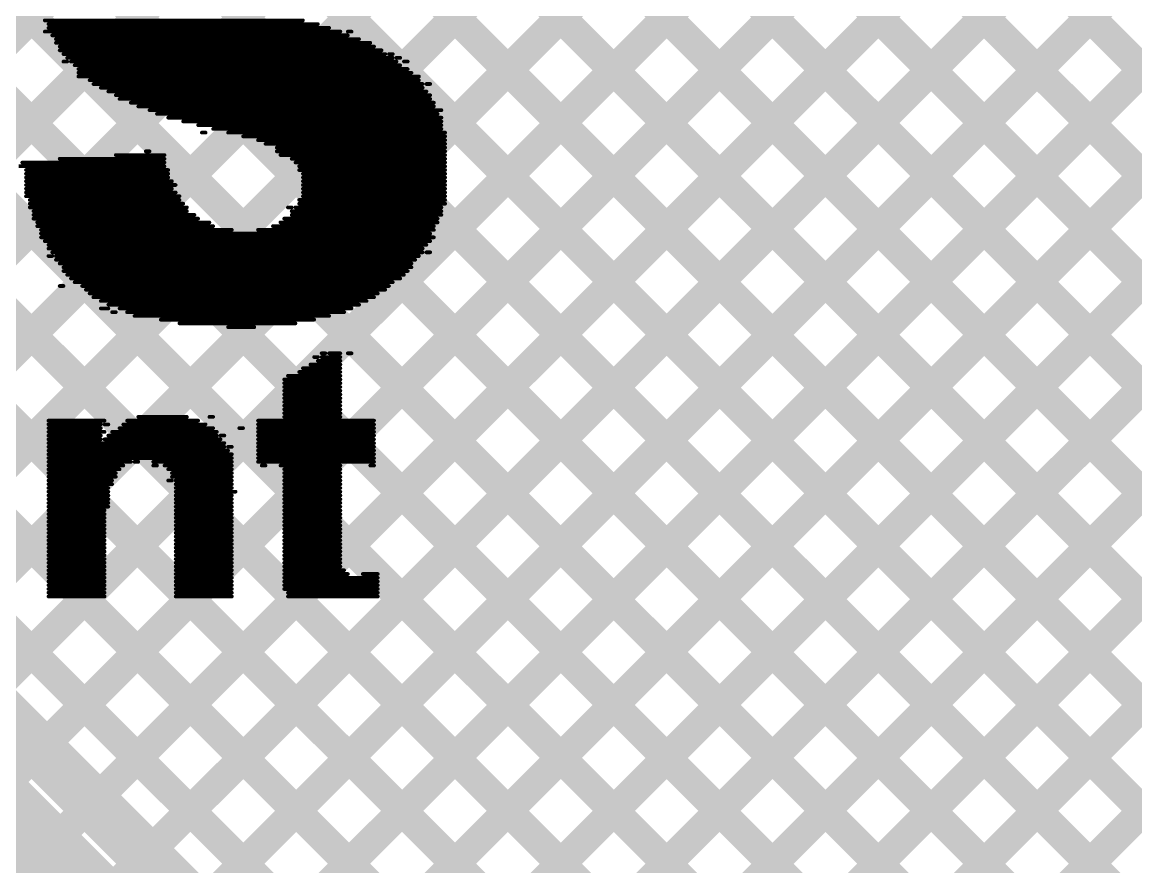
# Model space of a CAD drawing. Header units: millimetres. Extents: x 2.49 to 5.65, y 1.36 to 4.13.
# Drawn here: x 4.523 to 4.8205, y 3.2802 to 3.5059 of the extents above; entities that cross this region are included whole.
import ezdxf

# ---------------------------------------------------------------- set-up
doc = ezdxf.new("R2010")
doc.units = ezdxf.units.MM
doc.header["$MEASUREMENT"] = 0
for name, color, linetype in [('BottomLayer', 5, 'Continuous'), ('TopLayer', 1, 'Continuous'), ('TopOverlay', 2, 'Continuous')]:
    doc.layers.add(name, color=color, linetype=linetype)

msp = doc.modelspace()

# ---------------------------------------------------------------- linework, layer by layer
at = {"layer": 'BottomLayer', "const_width": 0.008}
for points in [[(3.82771, 2.4135), (5.39681, 3.9826)], [(3.856, 2.4135), (5.4041, 3.9616)], [(3.88428, 2.4135), (5.4138, 3.94302)], [(3.91257, 2.4135), (5.4257, 3.92664)], [(3.94085, 2.4135), (5.43968, 3.91233)], [(3.74286, 2.4135), (5.17836, 3.849)], [(3.77115, 2.4135), (5.20665, 3.849)], [(3.79943, 2.4135), (5.23493, 3.849)], [(4.11542, 3.80418), (5.085, 2.8346)], [(4.14338, 3.8045), (5.085, 2.86288)], [(4.17167, 3.8045), (5.10717, 2.869)], [(4.19995, 3.8045), (5.08591, 2.91854)], [(4.22823, 3.8045), (5.09097, 2.94176)], [(4.25652, 3.8045), (5.10442, 2.9566)], [(4.2848, 3.8045), (5.12545, 2.96386)], [(4.31309, 3.8045), (5.221, 2.89659)], [(4.34137, 3.8045), (5.24437, 2.9015)], [(4.36966, 3.8045), (5.15275, 3.0214)], [(4.39794, 3.8045), (5.15066, 3.05178)], [(4.42622, 3.8045), (5.1564, 3.07433)], [(4.45451, 3.8045), (5.16654, 3.09247)], [(4.48279, 3.8045), (5.18018, 3.10711)], [(4.51108, 3.8045), (5.19725, 3.11833)], [(4.10127, 3.79004), (5.085, 2.80631)], [(3.65044, 2.4625), (4.97694, 3.789)], [(3.6545, 2.55141), (4.89209, 3.789)], [(3.6545, 2.52313), (4.92037, 3.789)], [(3.6545, 2.55141), (4.89209, 3.789)], [(3.6545, 2.49484), (4.94866, 3.789)], [(3.6545, 2.5797), (4.8638, 3.789)], [(3.6545, 2.63627), (4.80723, 3.789)], [(3.6545, 2.60798), (4.83552, 3.789)], [(3.68103, 2.46481), (5.00522, 3.789)], [(3.70046, 2.45595), (5.03351, 3.789)], [(3.7062, 2.4334), (5.06179, 3.789)], [(3.71458, 2.4135), (5.09008, 3.789)], [(4.08713, 3.7759), (5.085, 2.77803)], [(4.07299, 3.76175), (4.82679, 3.00795)], [(4.05885, 3.74761), (4.81186, 2.9946)]]:
    msp.add_lwpolyline(points, dxfattribs=at)
at = {"layer": 'TopLayer'}
for points, const_width in [([(4.52963, 3.3134), (5.27422, 4.058)], 0.008), ([(4.54377, 3.29926), (5.30251, 4.058)], 0.008), ([(4.55791, 3.28512), (5.33079, 4.058)], 0.008), ([(4.16209, 3.9555), (5.174, 2.94359)], 0.008), ([(4.24694, 3.9555), (5.15066, 3.05178)], 0.008), ([(4.33179, 3.9555), (5.174, 3.11329)], 0.008), ([(4.57206, 3.27098), (5.20505, 3.90397)], 0.008), ([(4.43063, 3.4124), (4.91623, 3.898)], 0.008), ([(4.44478, 3.39826), (4.94452, 3.898)], 0.008), ([(4.45892, 3.38412), (4.9728, 3.898)], 0.008), ([(4.47306, 3.36997), (5.00109, 3.898)], 0.008), ([(4.47306, 3.36997), (5.00109, 3.898)], 0.008), ([(4.4872, 3.35583), (5.02937, 3.898)], 0.008), ([(4.50134, 3.34169), (5.05766, 3.898)], 0.008), ([(4.51549, 3.32755), (5.08594, 3.898)], 0.008), ([(4.02976, 3.88984), (4.97464, 2.94496)], 0.008), ([(4.11762, 3.88683), (5.05949, 2.94496)], 0.008), ([(4.20376, 3.88555), (5.12545, 2.96386)], 0.008), ([(4.28984, 3.88431), (5.15275, 3.0214)], 0.008), ([(4.37588, 3.88313), (5.16654, 3.09247)], 0.008), ([(4.01577, 3.87554), (4.94636, 2.94496)], 0.008), ([(4.1071, 3.86907), (5.03121, 2.94496)], 0.008), ([(4.16457, 3.86817), (5.08778, 2.94496)], 0.008), ([(4.19256, 3.86846), (5.10442, 2.9566)], 0.008), ([(4.27798, 3.86789), (5.174, 2.97187)], 0.008), ([(4.36337, 3.86735), (5.1564, 3.07433)], 0.008), ([(4.5862, 3.25684), (5.199, 3.86964)], 0.008), ([(4.08143, 3.86645), (5.00292, 2.94496)], 0.008), ([(4.44873, 3.86684), (5.18558, 3.13)], 0.008), ([(4.00163, 3.8614), (4.91807, 2.94496)], 0.008), ([(4.60034, 3.24269), (5.199, 3.84135)], 0.008), ([(4.61448, 3.22855), (5.199, 3.81307)], 0.008), ([(4.62862, 3.21441), (5.199, 3.78479)], 0.008), ([(4.64277, 3.20027), (5.199, 3.7565)], 0.008), ([(4.65691, 3.18613), (5.199, 3.72822)], 0.008), ([(4.67105, 3.17198), (5.199, 3.69993)], 0.008), ([(4.68519, 3.15784), (5.199, 3.67165)], 0.008), ([(4.32753, 3.51551), (4.83426, 3.00878)], 0.008), ([(4.31549, 3.5035), (4.83299, 2.986)], 0.012)]:
    msp.add_lwpolyline(points, dxfattribs=dict(at, const_width=const_width))
at = {"layer": 'TopLayer', "const_width": 0.004}
for points in [[(4.52763, 3.3134, 1), (4.53163, 3.3134, 1)], [(4.54177, 3.29926, 1), (4.54577, 3.29926, 1)], [(4.55591, 3.28512, 1), (4.55991, 3.28512, 1)]]:
    msp.add_lwpolyline(points, format="xyb", close=True, dxfattribs=at)
at = {"layer": 'TopOverlay', "const_width": 0.001}
for points in [[(4.529, 3.50643), (4.598, 3.50643)], [(4.53, 3.50543), (4.602, 3.50543)], [(4.529, 3.50343), (4.608, 3.50343)], [(4.53, 3.50443), (4.605, 3.50443)], [(4.531, 3.50243), (4.61, 3.50243)], [(4.61, 3.50343), (4.611, 3.50343)], [(4.532, 3.50143), (4.613, 3.50143)], [(4.532, 3.50043), (4.616, 3.50043)], [(4.533, 3.49943), (4.617, 3.49943)], [(4.533, 3.49843), (4.619, 3.49843)], [(4.534, 3.49743), (4.62, 3.49743)], [(4.535, 3.49643), (4.622, 3.49643)], [(4.621, 3.49743), (4.622, 3.49743)], [(4.623, 3.49643), (4.624, 3.49643)], [(4.534, 3.49543), (4.535, 3.49543)], [(4.536, 3.49543), (4.623, 3.49543)], [(4.537, 3.49443), (4.624, 3.49443)], [(4.538, 3.49343), (4.626, 3.49343)], [(4.625, 3.49543), (4.626, 3.49543)], [(4.538, 3.49243), (4.627, 3.49243)], [(4.538, 3.49143), (4.629, 3.49143)], [(4.541, 3.49043), (4.629, 3.49043)], [(4.542, 3.48943), (4.63, 3.48943)], [(4.544, 3.48843), (4.63, 3.48843)], [(4.546, 3.48743), (4.631, 3.48743)], [(4.631, 3.48943), (4.632, 3.48943)], [(4.548, 3.48643), (4.632, 3.48643)], [(4.549, 3.48543), (4.632, 3.48543)], [(4.552, 3.48443), (4.633, 3.48443)], [(4.554, 3.48343), (4.633, 3.48343)], [(4.557, 3.48243), (4.635, 3.48243)], [(4.559, 3.48143), (4.634, 3.48143)], [(4.562, 3.48043), (4.635, 3.48043)], [(4.566, 3.47943), (4.635, 3.47943)], [(4.57, 3.47843), (4.635, 3.47843)], [(4.571, 3.47643), (4.572, 3.47643)], [(4.574, 3.47743), (4.635, 3.47743)], [(4.578, 3.47643), (4.636, 3.47643)], [(4.582, 3.47543), (4.636, 3.47543)], [(4.586, 3.47443), (4.636, 3.47443)], [(4.588, 3.47343), (4.636, 3.47343)], [(4.591, 3.47243), (4.636, 3.47243)], [(4.533, 3.46943), (4.561, 3.46943)], [(4.548, 3.47043), (4.561, 3.47043)], [(4.556, 3.47143), (4.557, 3.47143)], [(4.591, 3.47143), (4.636, 3.47143)], [(4.592, 3.47043), (4.636, 3.47043)], [(4.595, 3.46943), (4.636, 3.46943)], [(4.522, 3.46743), (4.561, 3.46743)], [(4.523, 3.46843), (4.561, 3.46843)], [(4.524, 3.46643), (4.562, 3.46643)], [(4.596, 3.46843), (4.636, 3.46843)], [(4.597, 3.46743), (4.636, 3.46743)], [(4.597, 3.46643), (4.636, 3.46643)], [(4.524, 3.46543), (4.562, 3.46543)], [(4.524, 3.46443), (4.562, 3.46443)], [(4.524, 3.46343), (4.563, 3.46343)], [(4.598, 3.46543), (4.636, 3.46543)], [(4.598, 3.46443), (4.636, 3.46443)], [(4.598, 3.46343), (4.636, 3.46343)], [(4.524, 3.46243), (4.564, 3.46243)], [(4.524, 3.46143), (4.563, 3.46143)], [(4.524, 3.46043), (4.564, 3.46043)], [(4.598, 3.46243), (4.636, 3.46243)], [(4.598, 3.46143), (4.636, 3.46143)], [(4.598, 3.46043), (4.636, 3.46043)], [(4.524, 3.45943), (4.565, 3.45943)], [(4.525, 3.45843), (4.565, 3.45843)], [(4.525, 3.45743), (4.566, 3.45743)], [(4.597, 3.45843), (4.636, 3.45843)], [(4.597, 3.45743), (4.636, 3.45743)], [(4.598, 3.45943), (4.636, 3.45943)], [(4.525, 3.45643), (4.567, 3.45643)], [(4.526, 3.45543), (4.567, 3.45543)], [(4.526, 3.45443), (4.569, 3.45443)], [(4.594, 3.45643), (4.595, 3.45643)], [(4.595, 3.45543), (4.635, 3.45543)], [(4.595, 3.45443), (4.635, 3.45443)], [(4.596, 3.45643), (4.635, 3.45643)], [(4.526, 3.45343), (4.57, 3.45343)], [(4.527, 3.45243), (4.573, 3.45243)], [(4.527, 3.45143), (4.574, 3.45143)], [(4.59, 3.45143), (4.633, 3.45143)], [(4.592, 3.45243), (4.634, 3.45243)], [(4.593, 3.45343), (4.634, 3.45343)], [(4.528, 3.45043), (4.579, 3.45043)], [(4.528, 3.44943), (4.632, 3.44943)], [(4.528, 3.44843), (4.633, 3.44843)], [(4.586, 3.45043), (4.633, 3.45043)], [(4.529, 3.44743), (4.632, 3.44743)], [(4.53, 3.44643), (4.631, 3.44643)], [(4.53, 3.44543), (4.63, 3.44543)], [(4.53, 3.44343), (4.531, 3.44343)], [(4.531, 3.44443), (4.63, 3.44443)], [(4.532, 3.44343), (4.629, 3.44343)], [(4.532, 3.44243), (4.628, 3.44243)], [(4.631, 3.44443), (4.632, 3.44443)], [(4.533, 3.44143), (4.627, 3.44143)], [(4.534, 3.44043), (4.627, 3.44043)], [(4.534, 3.43943), (4.626, 3.43943)], [(4.535, 3.43843), (4.625, 3.43843)], [(4.536, 3.43743), (4.624, 3.43743)], [(4.537, 3.43643), (4.622, 3.43643)], [(4.533, 3.43543), (4.534, 3.43543)], [(4.539, 3.43543), (4.621, 3.43543)], [(4.54, 3.43443), (4.62, 3.43443)], [(4.541, 3.43343), (4.618, 3.43343)], [(4.542, 3.43243), (4.617, 3.43243)], [(4.544, 3.43143), (4.615, 3.43143)], [(4.546, 3.43043), (4.613, 3.43043)], [(4.544, 3.42943), (4.546, 3.42943)], [(4.547, 3.42843), (4.548, 3.42843)], [(4.549, 3.42943), (4.611, 3.42943)], [(4.551, 3.42843), (4.609, 3.42843)], [(4.553, 3.42743), (4.605, 3.42743)], [(4.56, 3.42643), (4.601, 3.42643)], [(4.565, 3.42543), (4.596, 3.42543)], [(4.578, 3.42443), (4.585, 3.42443)], [(4.601, 3.41643), (4.602, 3.41643)], [(4.602, 3.41543), (4.608, 3.41543)], [(4.603, 3.41743), (4.604, 3.41743)], [(4.603, 3.41643), (4.608, 3.41643)], [(4.605, 3.41743), (4.608, 3.41743)], [(4.61, 3.41743), (4.611, 3.41743)], [(4.597, 3.41243), (4.608, 3.41243)], [(4.598, 3.41343), (4.608, 3.41343)], [(4.6, 3.41443), (4.608, 3.41443)], [(4.593, 3.41043), (4.608, 3.41043)], [(4.593, 3.40943), (4.608, 3.40943)], [(4.594, 3.41143), (4.608, 3.41143)], [(4.593, 3.40843), (4.608, 3.40843)], [(4.593, 3.40743), (4.608, 3.40743)], [(4.593, 3.40643), (4.608, 3.40643)], [(4.593, 3.40543), (4.608, 3.40543)], [(4.593, 3.40443), (4.608, 3.40443)], [(4.593, 3.40343), (4.608, 3.40343)], [(4.593, 3.40243), (4.608, 3.40243)], [(4.593, 3.40143), (4.608, 3.40143)], [(4.53, 3.39943), (4.545, 3.39943)], [(4.53, 3.39843), (4.544, 3.39843)], [(4.545, 3.39843), (4.546, 3.39843)], [(4.55, 3.39843), (4.572, 3.39843)], [(4.551, 3.39943), (4.57, 3.39943)], [(4.554, 3.40043), (4.567, 3.40043)], [(4.573, 3.40043), (4.574, 3.40043)], [(4.586, 3.39943), (4.617, 3.39943)], [(4.586, 3.39843), (4.617, 3.39843)], [(4.593, 3.40043), (4.608, 3.40043)], [(4.53, 3.39743), (4.544, 3.39743)], [(4.53, 3.39643), (4.545, 3.39643)], [(4.53, 3.39543), (4.544, 3.39543)], [(4.546, 3.39543), (4.575, 3.39543)], [(4.547, 3.39643), (4.575, 3.39643)], [(4.549, 3.39743), (4.574, 3.39743)], [(4.576, 3.39543), (4.577, 3.39543)], [(4.581, 3.39743), (4.582, 3.39743)], [(4.586, 3.39743), (4.617, 3.39743)], [(4.586, 3.39643), (4.617, 3.39643)], [(4.586, 3.39543), (4.617, 3.39543)], [(4.53, 3.39443), (4.544, 3.39443)], [(4.53, 3.39343), (4.577, 3.39343)], [(4.53, 3.39243), (4.577, 3.39243)], [(4.545, 3.39443), (4.576, 3.39443)], [(4.578, 3.39243), (4.579, 3.39243)], [(4.586, 3.39443), (4.617, 3.39443)], [(4.586, 3.39343), (4.617, 3.39343)], [(4.586, 3.39243), (4.617, 3.39243)], [(4.53, 3.39143), (4.578, 3.39143)], [(4.53, 3.39043), (4.579, 3.39043)], [(4.53, 3.38943), (4.579, 3.38943)], [(4.586, 3.39143), (4.617, 3.39143)], [(4.586, 3.39043), (4.617, 3.39043)], [(4.586, 3.38943), (4.617, 3.38943)], [(4.53, 3.38843), (4.552, 3.38843)], [(4.53, 3.38743), (4.55, 3.38743)], [(4.53, 3.38643), (4.549, 3.38643)], [(4.553, 3.38843), (4.554, 3.38843)], [(4.558, 3.38843), (4.579, 3.38843)], [(4.558, 3.38743), (4.559, 3.38743)], [(4.561, 3.38743), (4.579, 3.38743)], [(4.562, 3.38643), (4.579, 3.38643)], [(4.586, 3.38843), (4.617, 3.38843)], [(4.587, 3.38743), (4.588, 3.38743)], [(4.592, 3.38743), (4.608, 3.38743)], [(4.593, 3.38643), (4.608, 3.38643)], [(4.616, 3.38743), (4.617, 3.38743)], [(4.53, 3.38543), (4.548, 3.38543)], [(4.53, 3.38443), (4.548, 3.38443)], [(4.53, 3.38343), (4.547, 3.38343)], [(4.562, 3.38343), (4.563, 3.38343)], [(4.563, 3.38543), (4.579, 3.38543)], [(4.563, 3.38443), (4.579, 3.38443)], [(4.564, 3.38343), (4.579, 3.38343)], [(4.593, 3.38543), (4.608, 3.38543)], [(4.593, 3.38443), (4.608, 3.38443)], [(4.593, 3.38343), (4.608, 3.38343)], [(4.53, 3.38243), (4.547, 3.38243)], [(4.53, 3.38143), (4.546, 3.38143)], [(4.53, 3.38043), (4.546, 3.38043)], [(4.564, 3.38243), (4.579, 3.38243)], [(4.564, 3.38143), (4.579, 3.38143)], [(4.564, 3.38043), (4.58, 3.38043)], [(4.593, 3.38243), (4.608, 3.38243)], [(4.593, 3.38143), (4.608, 3.38143)], [(4.593, 3.38043), (4.608, 3.38043)], [(4.53, 3.37943), (4.546, 3.37943)], [(4.53, 3.37843), (4.546, 3.37843)], [(4.53, 3.37743), (4.546, 3.37743)], [(4.564, 3.37943), (4.579, 3.37943)], [(4.564, 3.37843), (4.579, 3.37843)], [(4.564, 3.37743), (4.579, 3.37743)], [(4.593, 3.37943), (4.608, 3.37943)], [(4.593, 3.37843), (4.608, 3.37843)], [(4.593, 3.37743), (4.608, 3.37743)], [(4.53, 3.37643), (4.546, 3.37643)], [(4.53, 3.37543), (4.545, 3.37543)], [(4.53, 3.37443), (4.545, 3.37443)], [(4.564, 3.37643), (4.579, 3.37643)], [(4.564, 3.37543), (4.579, 3.37543)], [(4.564, 3.37443), (4.579, 3.37443)], [(4.593, 3.37643), (4.608, 3.37643)], [(4.593, 3.37543), (4.608, 3.37543)], [(4.593, 3.37443), (4.608, 3.37443)], [(4.53, 3.37343), (4.545, 3.37343)], [(4.53, 3.37243), (4.545, 3.37243)], [(4.53, 3.37143), (4.545, 3.37143)], [(4.564, 3.37343), (4.579, 3.37343)], [(4.564, 3.37243), (4.579, 3.37243)], [(4.564, 3.37143), (4.579, 3.37143)], [(4.593, 3.37343), (4.608, 3.37343)], [(4.593, 3.37243), (4.608, 3.37243)], [(4.593, 3.37143), (4.608, 3.37143)], [(4.53, 3.37043), (4.545, 3.37043)], [(4.53, 3.36943), (4.545, 3.36943)], [(4.53, 3.36843), (4.545, 3.36843)], [(4.564, 3.37043), (4.579, 3.37043)], [(4.564, 3.36943), (4.579, 3.36943)], [(4.564, 3.36843), (4.579, 3.36843)], [(4.593, 3.37043), (4.608, 3.37043)], [(4.593, 3.36943), (4.608, 3.36943)], [(4.593, 3.36843), (4.608, 3.36843)], [(4.53, 3.36743), (4.545, 3.36743)], [(4.53, 3.36643), (4.545, 3.36643)], [(4.53, 3.36543), (4.545, 3.36543)], [(4.564, 3.36743), (4.579, 3.36743)], [(4.564, 3.36643), (4.579, 3.36643)], [(4.564, 3.36543), (4.579, 3.36543)], [(4.593, 3.36743), (4.608, 3.36743)], [(4.593, 3.36643), (4.608, 3.36643)], [(4.593, 3.36543), (4.608, 3.36543)], [(4.53, 3.36443), (4.545, 3.36443)], [(4.53, 3.36343), (4.545, 3.36343)], [(4.53, 3.36243), (4.545, 3.36243)], [(4.564, 3.36443), (4.579, 3.36443)], [(4.564, 3.36343), (4.579, 3.36343)], [(4.564, 3.36243), (4.579, 3.36243)], [(4.593, 3.36443), (4.608, 3.36443)], [(4.593, 3.36343), (4.608, 3.36343)], [(4.593, 3.36243), (4.608, 3.36243)], [(4.53, 3.36143), (4.545, 3.36143)], [(4.53, 3.36043), (4.545, 3.36043)], [(4.53, 3.35943), (4.545, 3.35943)], [(4.564, 3.36143), (4.579, 3.36143)], [(4.564, 3.36043), (4.579, 3.36043)], [(4.564, 3.35943), (4.579, 3.35943)], [(4.593, 3.36143), (4.608, 3.36143)], [(4.593, 3.36043), (4.608, 3.36043)], [(4.593, 3.35943), (4.609, 3.35943)], [(4.53, 3.35843), (4.545, 3.35843)], [(4.53, 3.35743), (4.545, 3.35743)], [(4.53, 3.35643), (4.545, 3.35643)], [(4.564, 3.35843), (4.579, 3.35843)], [(4.564, 3.35743), (4.579, 3.35743)], [(4.564, 3.35643), (4.579, 3.35643)], [(4.593, 3.35843), (4.61, 3.35843)], [(4.593, 3.35743), (4.618, 3.35743)], [(4.593, 3.35643), (4.618, 3.35643)], [(4.614, 3.35843), (4.618, 3.35843)], [(4.53, 3.35543), (4.545, 3.35543)], [(4.53, 3.35443), (4.545, 3.35443)], [(4.53, 3.35343), (4.545, 3.35343)], [(4.564, 3.35543), (4.579, 3.35543)], [(4.564, 3.35443), (4.579, 3.35443)], [(4.564, 3.35343), (4.579, 3.35343)], [(4.593, 3.35543), (4.618, 3.35543)], [(4.593, 3.35443), (4.618, 3.35443)], [(4.594, 3.35343), (4.618, 3.35343)], [(4.53, 3.35243), (4.545, 3.35243)], [(4.564, 3.35243), (4.579, 3.35243)], [(4.594, 3.35243), (4.618, 3.35243)]]:
    msp.add_lwpolyline(points, dxfattribs=at)
at = {"layer": 'TopOverlay', "const_width": 0.0005}
for points in [[(4.52875, 3.50643, 1), (4.52925, 3.50643, 1)], [(4.52975, 3.50543, 1), (4.53025, 3.50543, 1)], [(4.59775, 3.50643, 1), (4.59825, 3.50643, 1)], [(4.60175, 3.50543, 1), (4.60225, 3.50543, 1)], [(4.52875, 3.50343, 1), (4.52925, 3.50343, 1)], [(4.52975, 3.50443, 1), (4.53025, 3.50443, 1)], [(4.53075, 3.50243, 1), (4.53125, 3.50243, 1)], [(4.60475, 3.50443, 1), (4.60525, 3.50443, 1)], [(4.60775, 3.50343, 1), (4.60825, 3.50343, 1)], [(4.60975, 3.50343, 1), (4.61025, 3.50343, 1)], [(4.60975, 3.50243, 1), (4.61025, 3.50243, 1)], [(4.61075, 3.50343, 1), (4.61125, 3.50343, 1)], [(4.53175, 3.50143, 1), (4.53225, 3.50143, 1)], [(4.53175, 3.50043, 1), (4.53225, 3.50043, 1)], [(4.53275, 3.49943, 1), (4.53325, 3.49943, 1)], [(4.61275, 3.50143, 1), (4.61325, 3.50143, 1)], [(4.61575, 3.50043, 1), (4.61625, 3.50043, 1)], [(4.61675, 3.49943, 1), (4.61725, 3.49943, 1)], [(4.53275, 3.49843, 1), (4.53325, 3.49843, 1)], [(4.53375, 3.49743, 1), (4.53425, 3.49743, 1)], [(4.53475, 3.49643, 1), (4.53525, 3.49643, 1)], [(4.61875, 3.49843, 1), (4.61925, 3.49843, 1)], [(4.61975, 3.49743, 1), (4.62025, 3.49743, 1)], [(4.62075, 3.49743, 1), (4.62125, 3.49743, 1)], [(4.62175, 3.49743, 1), (4.62225, 3.49743, 1)], [(4.62175, 3.49643, 1), (4.62225, 3.49643, 1)], [(4.62275, 3.49643, 1), (4.62325, 3.49643, 1)], [(4.62375, 3.49643, 1), (4.62425, 3.49643, 1)], [(4.53375, 3.49543, 1), (4.53425, 3.49543, 1)], [(4.53475, 3.49543, 1), (4.53525, 3.49543, 1)], [(4.53575, 3.49543, 1), (4.53625, 3.49543, 1)], [(4.53675, 3.49443, 1), (4.53725, 3.49443, 1)], [(4.53775, 3.49343, 1), (4.53825, 3.49343, 1)], [(4.62275, 3.49543, 1), (4.62325, 3.49543, 1)], [(4.62375, 3.49443, 1), (4.62425, 3.49443, 1)], [(4.62475, 3.49543, 1), (4.62525, 3.49543, 1)], [(4.62575, 3.49543, 1), (4.62625, 3.49543, 1)], [(4.62575, 3.49343, 1), (4.62625, 3.49343, 1)], [(4.53775, 3.49243, 1), (4.53825, 3.49243, 1)], [(4.53775, 3.49143, 1), (4.53825, 3.49143, 1)], [(4.54075, 3.49043, 1), (4.54125, 3.49043, 1)], [(4.62675, 3.49243, 1), (4.62725, 3.49243, 1)], [(4.62875, 3.49143, 1), (4.62925, 3.49143, 1)], [(4.62875, 3.49043, 1), (4.62925, 3.49043, 1)], [(4.54175, 3.48943, 1), (4.54225, 3.48943, 1)], [(4.54375, 3.48843, 1), (4.54425, 3.48843, 1)], [(4.54575, 3.48743, 1), (4.54625, 3.48743, 1)], [(4.62975, 3.48943, 1), (4.63025, 3.48943, 1)], [(4.62975, 3.48843, 1), (4.63025, 3.48843, 1)], [(4.63075, 3.48943, 1), (4.63125, 3.48943, 1)], [(4.63075, 3.48743, 1), (4.63125, 3.48743, 1)], [(4.63175, 3.48943, 1), (4.63225, 3.48943, 1)], [(4.54775, 3.48643, 1), (4.54825, 3.48643, 1)], [(4.54875, 3.48543, 1), (4.54925, 3.48543, 1)], [(4.55175, 3.48443, 1), (4.55225, 3.48443, 1)], [(4.63175, 3.48643, 1), (4.63225, 3.48643, 1)], [(4.63175, 3.48543, 1), (4.63225, 3.48543, 1)], [(4.63275, 3.48443, 1), (4.63325, 3.48443, 1)], [(4.55375, 3.48343, 1), (4.55425, 3.48343, 1)], [(4.55675, 3.48243, 1), (4.55725, 3.48243, 1)], [(4.55875, 3.48143, 1), (4.55925, 3.48143, 1)], [(4.63275, 3.48343, 1), (4.63325, 3.48343, 1)], [(4.63375, 3.48143, 1), (4.63425, 3.48143, 1)], [(4.63475, 3.48243, 1), (4.63525, 3.48243, 1)], [(4.56175, 3.48043, 1), (4.56225, 3.48043, 1)], [(4.56575, 3.47943, 1), (4.56625, 3.47943, 1)], [(4.56975, 3.47843, 1), (4.57025, 3.47843, 1)], [(4.63475, 3.48043, 1), (4.63525, 3.48043, 1)], [(4.63475, 3.47943, 1), (4.63525, 3.47943, 1)], [(4.63475, 3.47843, 1), (4.63525, 3.47843, 1)], [(4.57075, 3.47643, 1), (4.57125, 3.47643, 1)], [(4.57175, 3.47643, 1), (4.57225, 3.47643, 1)], [(4.57375, 3.47743, 1), (4.57425, 3.47743, 1)], [(4.57775, 3.47643, 1), (4.57825, 3.47643, 1)], [(4.58175, 3.47543, 1), (4.58225, 3.47543, 1)], [(4.63475, 3.47743, 1), (4.63525, 3.47743, 1)], [(4.63575, 3.47643, 1), (4.63625, 3.47643, 1)], [(4.63575, 3.47543, 1), (4.63625, 3.47543, 1)], [(4.58575, 3.47443, 1), (4.58625, 3.47443, 1)], [(4.58775, 3.47343, 1), (4.58825, 3.47343, 1)], [(4.59075, 3.47243, 1), (4.59125, 3.47243, 1)], [(4.63575, 3.47443, 1), (4.63625, 3.47443, 1)], [(4.63575, 3.47343, 1), (4.63625, 3.47343, 1)], [(4.63575, 3.47243, 1), (4.63625, 3.47243, 1)], [(4.53275, 3.46943, 1), (4.53325, 3.46943, 1)], [(4.54775, 3.47043, 1), (4.54825, 3.47043, 1)], [(4.55575, 3.47143, 1), (4.55625, 3.47143, 1)], [(4.55675, 3.47143, 1), (4.55725, 3.47143, 1)], [(4.56075, 3.47043, 1), (4.56125, 3.47043, 1)], [(4.56075, 3.46943, 1), (4.56125, 3.46943, 1)], [(4.59075, 3.47143, 1), (4.59125, 3.47143, 1)], [(4.59175, 3.47043, 1), (4.59225, 3.47043, 1)], [(4.59475, 3.46943, 1), (4.59525, 3.46943, 1)], [(4.63575, 3.47143, 1), (4.63625, 3.47143, 1)], [(4.63575, 3.47043, 1), (4.63625, 3.47043, 1)], [(4.63575, 3.46943, 1), (4.63625, 3.46943, 1)], [(4.52275, 3.46843, 1), (4.52325, 3.46843, 1)], [(4.52375, 3.46643, 1), (4.52425, 3.46643, 1)], [(4.56075, 3.46843, 1), (4.56125, 3.46843, 1)], [(4.56075, 3.46743, 1), (4.56125, 3.46743, 1)], [(4.56175, 3.46643, 1), (4.56225, 3.46643, 1)], [(4.59575, 3.46843, 1), (4.59625, 3.46843, 1)], [(4.59675, 3.46743, 1), (4.59725, 3.46743, 1)], [(4.59675, 3.46643, 1), (4.59725, 3.46643, 1)], [(4.63575, 3.46843, 1), (4.63625, 3.46843, 1)], [(4.63575, 3.46743, 1), (4.63625, 3.46743, 1)], [(4.63575, 3.46643, 1), (4.63625, 3.46643, 1)], [(4.52375, 3.46543, 1), (4.52425, 3.46543, 1)], [(4.52375, 3.46443, 1), (4.52425, 3.46443, 1)], [(4.52375, 3.46343, 1), (4.52425, 3.46343, 1)], [(4.56175, 3.46543, 1), (4.56225, 3.46543, 1)], [(4.56175, 3.46443, 1), (4.56225, 3.46443, 1)], [(4.56275, 3.46343, 1), (4.56325, 3.46343, 1)], [(4.59775, 3.46543, 1), (4.59825, 3.46543, 1)], [(4.59775, 3.46443, 1), (4.59825, 3.46443, 1)], [(4.59775, 3.46343, 1), (4.59825, 3.46343, 1)], [(4.63575, 3.46543, 1), (4.63625, 3.46543, 1)], [(4.63575, 3.46443, 1), (4.63625, 3.46443, 1)], [(4.63575, 3.46343, 1), (4.63625, 3.46343, 1)], [(4.52375, 3.46243, 1), (4.52425, 3.46243, 1)], [(4.52375, 3.46143, 1), (4.52425, 3.46143, 1)], [(4.52375, 3.46043, 1), (4.52425, 3.46043, 1)], [(4.56275, 3.46143, 1), (4.56325, 3.46143, 1)], [(4.56375, 3.46243, 1), (4.56425, 3.46243, 1)], [(4.56375, 3.46043, 1), (4.56425, 3.46043, 1)], [(4.59775, 3.46243, 1), (4.59825, 3.46243, 1)], [(4.59775, 3.46143, 1), (4.59825, 3.46143, 1)], [(4.59775, 3.46043, 1), (4.59825, 3.46043, 1)], [(4.63575, 3.46243, 1), (4.63625, 3.46243, 1)], [(4.63575, 3.46143, 1), (4.63625, 3.46143, 1)], [(4.63575, 3.46043, 1), (4.63625, 3.46043, 1)], [(4.52375, 3.45943, 1), (4.52425, 3.45943, 1)], [(4.52475, 3.45843, 1), (4.52525, 3.45843, 1)], [(4.52475, 3.45743, 1), (4.52525, 3.45743, 1)], [(4.56475, 3.45943, 1), (4.56525, 3.45943, 1)], [(4.56475, 3.45843, 1), (4.56525, 3.45843, 1)], [(4.56575, 3.45743, 1), (4.56625, 3.45743, 1)], [(4.59675, 3.45843, 1), (4.59725, 3.45843, 1)], [(4.59675, 3.45743, 1), (4.59725, 3.45743, 1)], [(4.59775, 3.45943, 1), (4.59825, 3.45943, 1)], [(4.63575, 3.45943, 1), (4.63625, 3.45943, 1)], [(4.63575, 3.45843, 1), (4.63625, 3.45843, 1)], [(4.63575, 3.45743, 1), (4.63625, 3.45743, 1)], [(4.52475, 3.45643, 1), (4.52525, 3.45643, 1)], [(4.52575, 3.45543, 1), (4.52625, 3.45543, 1)], [(4.52575, 3.45443, 1), (4.52625, 3.45443, 1)], [(4.56675, 3.45643, 1), (4.56725, 3.45643, 1)], [(4.56675, 3.45543, 1), (4.56725, 3.45543, 1)], [(4.56875, 3.45443, 1), (4.56925, 3.45443, 1)], [(4.59375, 3.45643, 1), (4.59425, 3.45643, 1)], [(4.59475, 3.45643, 1), (4.59525, 3.45643, 1)], [(4.59475, 3.45543, 1), (4.59525, 3.45543, 1)], [(4.59475, 3.45443, 1), (4.59525, 3.45443, 1)], [(4.59575, 3.45643, 1), (4.59625, 3.45643, 1)], [(4.63475, 3.45643, 1), (4.63525, 3.45643, 1)], [(4.63475, 3.45543, 1), (4.63525, 3.45543, 1)], [(4.63475, 3.45443, 1), (4.63525, 3.45443, 1)], [(4.52575, 3.45343, 1), (4.52625, 3.45343, 1)], [(4.52675, 3.45243, 1), (4.52725, 3.45243, 1)], [(4.52675, 3.45143, 1), (4.52725, 3.45143, 1)], [(4.56975, 3.45343, 1), (4.57025, 3.45343, 1)], [(4.57275, 3.45243, 1), (4.57325, 3.45243, 1)], [(4.57375, 3.45143, 1), (4.57425, 3.45143, 1)], [(4.58975, 3.45143, 1), (4.59025, 3.45143, 1)], [(4.59175, 3.45243, 1), (4.59225, 3.45243, 1)], [(4.59275, 3.45343, 1), (4.59325, 3.45343, 1)], [(4.63275, 3.45143, 1), (4.63325, 3.45143, 1)], [(4.63375, 3.45343, 1), (4.63425, 3.45343, 1)], [(4.63375, 3.45243, 1), (4.63425, 3.45243, 1)], [(4.52775, 3.45043, 1), (4.52825, 3.45043, 1)], [(4.52775, 3.44943, 1), (4.52825, 3.44943, 1)], [(4.52775, 3.44843, 1), (4.52825, 3.44843, 1)], [(4.57875, 3.45043, 1), (4.57925, 3.45043, 1)], [(4.58575, 3.45043, 1), (4.58625, 3.45043, 1)], [(4.63175, 3.44943, 1), (4.63225, 3.44943, 1)], [(4.63275, 3.45043, 1), (4.63325, 3.45043, 1)], [(4.63275, 3.44843, 1), (4.63325, 3.44843, 1)], [(4.52875, 3.44743, 1), (4.52925, 3.44743, 1)], [(4.52975, 3.44643, 1), (4.53025, 3.44643, 1)], [(4.52975, 3.44543, 1), (4.53025, 3.44543, 1)], [(4.62975, 3.44543, 1), (4.63025, 3.44543, 1)], [(4.63075, 3.44643, 1), (4.63125, 3.44643, 1)], [(4.63175, 3.44743, 1), (4.63225, 3.44743, 1)], [(4.52975, 3.44343, 1), (4.53025, 3.44343, 1)], [(4.53075, 3.44443, 1), (4.53125, 3.44443, 1)], [(4.53075, 3.44343, 1), (4.53125, 3.44343, 1)], [(4.53175, 3.44343, 1), (4.53225, 3.44343, 1)], [(4.53175, 3.44243, 1), (4.53225, 3.44243, 1)], [(4.62775, 3.44243, 1), (4.62825, 3.44243, 1)], [(4.62875, 3.44343, 1), (4.62925, 3.44343, 1)], [(4.62975, 3.44443, 1), (4.63025, 3.44443, 1)], [(4.63075, 3.44443, 1), (4.63125, 3.44443, 1)], [(4.63175, 3.44443, 1), (4.63225, 3.44443, 1)], [(4.53275, 3.44143, 1), (4.53325, 3.44143, 1)], [(4.53375, 3.44043, 1), (4.53425, 3.44043, 1)], [(4.53375, 3.43943, 1), (4.53425, 3.43943, 1)], [(4.62575, 3.43943, 1), (4.62625, 3.43943, 1)], [(4.62675, 3.44143, 1), (4.62725, 3.44143, 1)], [(4.62675, 3.44043, 1), (4.62725, 3.44043, 1)], [(4.53475, 3.43843, 1), (4.53525, 3.43843, 1)], [(4.53575, 3.43743, 1), (4.53625, 3.43743, 1)], [(4.53675, 3.43643, 1), (4.53725, 3.43643, 1)], [(4.62175, 3.43643, 1), (4.62225, 3.43643, 1)], [(4.62375, 3.43743, 1), (4.62425, 3.43743, 1)], [(4.62475, 3.43843, 1), (4.62525, 3.43843, 1)], [(4.53275, 3.43543, 1), (4.53325, 3.43543, 1)], [(4.53375, 3.43543, 1), (4.53425, 3.43543, 1)], [(4.53875, 3.43543, 1), (4.53925, 3.43543, 1)], [(4.53975, 3.43443, 1), (4.54025, 3.43443, 1)], [(4.54075, 3.43343, 1), (4.54125, 3.43343, 1)], [(4.61775, 3.43343, 1), (4.61825, 3.43343, 1)], [(4.61975, 3.43443, 1), (4.62025, 3.43443, 1)], [(4.62075, 3.43543, 1), (4.62125, 3.43543, 1)], [(4.54175, 3.43243, 1), (4.54225, 3.43243, 1)], [(4.54375, 3.43143, 1), (4.54425, 3.43143, 1)], [(4.54575, 3.43043, 1), (4.54625, 3.43043, 1)], [(4.61275, 3.43043, 1), (4.61325, 3.43043, 1)], [(4.61475, 3.43143, 1), (4.61525, 3.43143, 1)], [(4.61675, 3.43243, 1), (4.61725, 3.43243, 1)], [(4.54375, 3.42943, 1), (4.54425, 3.42943, 1)], [(4.54575, 3.42943, 1), (4.54625, 3.42943, 1)], [(4.54675, 3.42843, 1), (4.54725, 3.42843, 1)], [(4.54775, 3.42843, 1), (4.54825, 3.42843, 1)], [(4.54875, 3.42943, 1), (4.54925, 3.42943, 1)], [(4.55075, 3.42843, 1), (4.55125, 3.42843, 1)], [(4.55275, 3.42743, 1), (4.55325, 3.42743, 1)], [(4.60475, 3.42743, 1), (4.60525, 3.42743, 1)], [(4.60875, 3.42843, 1), (4.60925, 3.42843, 1)], [(4.61075, 3.42943, 1), (4.61125, 3.42943, 1)], [(4.55975, 3.42643, 1), (4.56025, 3.42643, 1)], [(4.56475, 3.42543, 1), (4.56525, 3.42543, 1)], [(4.57775, 3.42443, 1), (4.57825, 3.42443, 1)], [(4.58475, 3.42443, 1), (4.58525, 3.42443, 1)], [(4.59575, 3.42543, 1), (4.59625, 3.42543, 1)], [(4.60075, 3.42643, 1), (4.60125, 3.42643, 1)], [(4.60075, 3.41643, 1), (4.60125, 3.41643, 1)], [(4.60175, 3.41643, 1), (4.60225, 3.41643, 1)], [(4.60175, 3.41543, 1), (4.60225, 3.41543, 1)], [(4.60275, 3.41743, 1), (4.60325, 3.41743, 1)], [(4.60275, 3.41643, 1), (4.60325, 3.41643, 1)], [(4.60375, 3.41743, 1), (4.60425, 3.41743, 1)], [(4.60475, 3.41743, 1), (4.60525, 3.41743, 1)], [(4.60775, 3.41743, 1), (4.60825, 3.41743, 1)], [(4.60775, 3.41643, 1), (4.60825, 3.41643, 1)], [(4.60775, 3.41543, 1), (4.60825, 3.41543, 1)], [(4.60975, 3.41743, 1), (4.61025, 3.41743, 1)], [(4.61075, 3.41743, 1), (4.61125, 3.41743, 1)], [(4.59675, 3.41243, 1), (4.59725, 3.41243, 1)], [(4.59775, 3.41343, 1), (4.59825, 3.41343, 1)], [(4.59975, 3.41443, 1), (4.60025, 3.41443, 1)], [(4.60775, 3.41443, 1), (4.60825, 3.41443, 1)], [(4.60775, 3.41343, 1), (4.60825, 3.41343, 1)], [(4.60775, 3.41243, 1), (4.60825, 3.41243, 1)], [(4.59275, 3.41043, 1), (4.59325, 3.41043, 1)], [(4.59275, 3.40943, 1), (4.59325, 3.40943, 1)], [(4.59375, 3.41143, 1), (4.59425, 3.41143, 1)], [(4.60775, 3.41143, 1), (4.60825, 3.41143, 1)], [(4.60775, 3.41043, 1), (4.60825, 3.41043, 1)], [(4.60775, 3.40943, 1), (4.60825, 3.40943, 1)], [(4.59275, 3.40843, 1), (4.59325, 3.40843, 1)], [(4.59275, 3.40743, 1), (4.59325, 3.40743, 1)], [(4.60775, 3.40843, 1), (4.60825, 3.40843, 1)], [(4.60775, 3.40743, 1), (4.60825, 3.40743, 1)], [(4.59275, 3.40643, 1), (4.59325, 3.40643, 1)], [(4.59275, 3.40543, 1), (4.59325, 3.40543, 1)], [(4.59275, 3.40443, 1), (4.59325, 3.40443, 1)], [(4.60775, 3.40643, 1), (4.60825, 3.40643, 1)], [(4.60775, 3.40543, 1), (4.60825, 3.40543, 1)], [(4.60775, 3.40443, 1), (4.60825, 3.40443, 1)], [(4.59275, 3.40343, 1), (4.59325, 3.40343, 1)], [(4.59275, 3.40243, 1), (4.59325, 3.40243, 1)], [(4.59275, 3.40143, 1), (4.59325, 3.40143, 1)], [(4.60775, 3.40343, 1), (4.60825, 3.40343, 1)], [(4.60775, 3.40243, 1), (4.60825, 3.40243, 1)], [(4.60775, 3.40143, 1), (4.60825, 3.40143, 1)], [(4.52975, 3.39943, 1), (4.53025, 3.39943, 1)], [(4.52975, 3.39843, 1), (4.53025, 3.39843, 1)], [(4.54375, 3.39843, 1), (4.54425, 3.39843, 1)], [(4.54475, 3.39943, 1), (4.54525, 3.39943, 1)], [(4.54475, 3.39843, 1), (4.54525, 3.39843, 1)], [(4.54575, 3.39843, 1), (4.54625, 3.39843, 1)], [(4.54975, 3.39843, 1), (4.55025, 3.39843, 1)], [(4.55075, 3.39943, 1), (4.55125, 3.39943, 1)], [(4.55375, 3.40043, 1), (4.55425, 3.40043, 1)], [(4.56675, 3.40043, 1), (4.56725, 3.40043, 1)], [(4.56975, 3.39943, 1), (4.57025, 3.39943, 1)], [(4.57175, 3.39843, 1), (4.57225, 3.39843, 1)], [(4.57275, 3.40043, 1), (4.57325, 3.40043, 1)], [(4.57375, 3.40043, 1), (4.57425, 3.40043, 1)], [(4.58575, 3.39943, 1), (4.58625, 3.39943, 1)], [(4.58575, 3.39843, 1), (4.58625, 3.39843, 1)], [(4.59275, 3.40043, 1), (4.59325, 3.40043, 1)], [(4.60775, 3.40043, 1), (4.60825, 3.40043, 1)], [(4.61675, 3.39943, 1), (4.61725, 3.39943, 1)], [(4.61675, 3.39843, 1), (4.61725, 3.39843, 1)], [(4.52975, 3.39743, 1), (4.53025, 3.39743, 1)], [(4.52975, 3.39643, 1), (4.53025, 3.39643, 1)], [(4.52975, 3.39543, 1), (4.53025, 3.39543, 1)], [(4.54375, 3.39743, 1), (4.54425, 3.39743, 1)], [(4.54375, 3.39543, 1), (4.54425, 3.39543, 1)], [(4.54475, 3.39643, 1), (4.54525, 3.39643, 1)], [(4.54575, 3.39543, 1), (4.54625, 3.39543, 1)], [(4.54675, 3.39643, 1), (4.54725, 3.39643, 1)], [(4.54875, 3.39743, 1), (4.54925, 3.39743, 1)], [(4.57375, 3.39743, 1), (4.57425, 3.39743, 1)], [(4.57475, 3.39643, 1), (4.57525, 3.39643, 1)], [(4.57475, 3.39543, 1), (4.57525, 3.39543, 1)], [(4.57575, 3.39543, 1), (4.57625, 3.39543, 1)], [(4.57675, 3.39543, 1), (4.57725, 3.39543, 1)], [(4.58075, 3.39743, 1), (4.58125, 3.39743, 1)], [(4.58175, 3.39743, 1), (4.58225, 3.39743, 1)], [(4.58575, 3.39743, 1), (4.58625, 3.39743, 1)], [(4.58575, 3.39643, 1), (4.58625, 3.39643, 1)], [(4.58575, 3.39543, 1), (4.58625, 3.39543, 1)], [(4.61675, 3.39743, 1), (4.61725, 3.39743, 1)], [(4.61675, 3.39643, 1), (4.61725, 3.39643, 1)], [(4.61675, 3.39543, 1), (4.61725, 3.39543, 1)], [(4.52975, 3.39443, 1), (4.53025, 3.39443, 1)], [(4.52975, 3.39343, 1), (4.53025, 3.39343, 1)], [(4.52975, 3.39243, 1), (4.53025, 3.39243, 1)], [(4.54375, 3.39443, 1), (4.54425, 3.39443, 1)], [(4.54475, 3.39443, 1), (4.54525, 3.39443, 1)], [(4.57575, 3.39443, 1), (4.57625, 3.39443, 1)], [(4.57675, 3.39343, 1), (4.57725, 3.39343, 1)], [(4.57675, 3.39243, 1), (4.57725, 3.39243, 1)], [(4.57775, 3.39243, 1), (4.57825, 3.39243, 1)], [(4.57875, 3.39243, 1), (4.57925, 3.39243, 1)], [(4.58575, 3.39443, 1), (4.58625, 3.39443, 1)], [(4.58575, 3.39343, 1), (4.58625, 3.39343, 1)], [(4.58575, 3.39243, 1), (4.58625, 3.39243, 1)], [(4.61675, 3.39443, 1), (4.61725, 3.39443, 1)], [(4.61675, 3.39343, 1), (4.61725, 3.39343, 1)], [(4.61675, 3.39243, 1), (4.61725, 3.39243, 1)], [(4.52975, 3.39143, 1), (4.53025, 3.39143, 1)], [(4.52975, 3.39043, 1), (4.53025, 3.39043, 1)], [(4.52975, 3.38943, 1), (4.53025, 3.38943, 1)], [(4.57775, 3.39143, 1), (4.57825, 3.39143, 1)], [(4.57875, 3.39043, 1), (4.57925, 3.39043, 1)], [(4.57875, 3.38943, 1), (4.57925, 3.38943, 1)], [(4.58575, 3.39143, 1), (4.58625, 3.39143, 1)], [(4.58575, 3.39043, 1), (4.58625, 3.39043, 1)], [(4.58575, 3.38943, 1), (4.58625, 3.38943, 1)], [(4.61675, 3.39143, 1), (4.61725, 3.39143, 1)], [(4.61675, 3.39043, 1), (4.61725, 3.39043, 1)], [(4.61675, 3.38943, 1), (4.61725, 3.38943, 1)], [(4.52975, 3.38843, 1), (4.53025, 3.38843, 1)], [(4.52975, 3.38743, 1), (4.53025, 3.38743, 1)], [(4.52975, 3.38643, 1), (4.53025, 3.38643, 1)], [(4.54875, 3.38643, 1), (4.54925, 3.38643, 1)], [(4.54975, 3.38743, 1), (4.55025, 3.38743, 1)], [(4.55175, 3.38843, 1), (4.55225, 3.38843, 1)], [(4.55275, 3.38843, 1), (4.55325, 3.38843, 1)], [(4.55375, 3.38843, 1), (4.55425, 3.38843, 1)], [(4.55775, 3.38843, 1), (4.55825, 3.38843, 1)], [(4.55775, 3.38743, 1), (4.55825, 3.38743, 1)], [(4.55875, 3.38743, 1), (4.55925, 3.38743, 1)], [(4.56075, 3.38743, 1), (4.56125, 3.38743, 1)], [(4.56175, 3.38643, 1), (4.56225, 3.38643, 1)], [(4.57875, 3.38843, 1), (4.57925, 3.38843, 1)], [(4.57875, 3.38743, 1), (4.57925, 3.38743, 1)], [(4.57875, 3.38643, 1), (4.57925, 3.38643, 1)], [(4.58575, 3.38843, 1), (4.58625, 3.38843, 1)], [(4.58675, 3.38743, 1), (4.58725, 3.38743, 1)], [(4.58775, 3.38743, 1), (4.58825, 3.38743, 1)], [(4.59175, 3.38743, 1), (4.59225, 3.38743, 1)], [(4.59275, 3.38643, 1), (4.59325, 3.38643, 1)], [(4.60775, 3.38743, 1), (4.60825, 3.38743, 1)], [(4.60775, 3.38643, 1), (4.60825, 3.38643, 1)], [(4.61575, 3.38743, 1), (4.61625, 3.38743, 1)], [(4.61675, 3.38843, 1), (4.61725, 3.38843, 1)], [(4.61675, 3.38743, 1), (4.61725, 3.38743, 1)], [(4.52975, 3.38543, 1), (4.53025, 3.38543, 1)], [(4.52975, 3.38443, 1), (4.53025, 3.38443, 1)], [(4.52975, 3.38343, 1), (4.53025, 3.38343, 1)], [(4.54675, 3.38343, 1), (4.54725, 3.38343, 1)], [(4.54775, 3.38543, 1), (4.54825, 3.38543, 1)], [(4.54775, 3.38443, 1), (4.54825, 3.38443, 1)], [(4.56175, 3.38343, 1), (4.56225, 3.38343, 1)], [(4.56275, 3.38543, 1), (4.56325, 3.38543, 1)], [(4.56275, 3.38443, 1), (4.56325, 3.38443, 1)], [(4.56275, 3.38343, 1), (4.56325, 3.38343, 1)], [(4.56375, 3.38343, 1), (4.56425, 3.38343, 1)], [(4.57875, 3.38543, 1), (4.57925, 3.38543, 1)], [(4.57875, 3.38443, 1), (4.57925, 3.38443, 1)], [(4.57875, 3.38343, 1), (4.57925, 3.38343, 1)], [(4.59275, 3.38543, 1), (4.59325, 3.38543, 1)], [(4.59275, 3.38443, 1), (4.59325, 3.38443, 1)], [(4.59275, 3.38343, 1), (4.59325, 3.38343, 1)], [(4.60775, 3.38543, 1), (4.60825, 3.38543, 1)], [(4.60775, 3.38443, 1), (4.60825, 3.38443, 1)], [(4.60775, 3.38343, 1), (4.60825, 3.38343, 1)], [(4.52975, 3.38243, 1), (4.53025, 3.38243, 1)], [(4.52975, 3.38143, 1), (4.53025, 3.38143, 1)], [(4.52975, 3.38043, 1), (4.53025, 3.38043, 1)], [(4.54575, 3.38143, 1), (4.54625, 3.38143, 1)], [(4.54575, 3.38043, 1), (4.54625, 3.38043, 1)], [(4.54675, 3.38243, 1), (4.54725, 3.38243, 1)], [(4.56375, 3.38243, 1), (4.56425, 3.38243, 1)], [(4.56375, 3.38143, 1), (4.56425, 3.38143, 1)], [(4.56375, 3.38043, 1), (4.56425, 3.38043, 1)], [(4.57875, 3.38243, 1), (4.57925, 3.38243, 1)], [(4.57875, 3.38143, 1), (4.57925, 3.38143, 1)], [(4.57975, 3.38043, 1), (4.58025, 3.38043, 1)], [(4.59275, 3.38243, 1), (4.59325, 3.38243, 1)], [(4.59275, 3.38143, 1), (4.59325, 3.38143, 1)], [(4.59275, 3.38043, 1), (4.59325, 3.38043, 1)], [(4.60775, 3.38243, 1), (4.60825, 3.38243, 1)], [(4.60775, 3.38143, 1), (4.60825, 3.38143, 1)], [(4.60775, 3.38043, 1), (4.60825, 3.38043, 1)], [(4.52975, 3.37943, 1), (4.53025, 3.37943, 1)], [(4.52975, 3.37843, 1), (4.53025, 3.37843, 1)], [(4.52975, 3.37743, 1), (4.53025, 3.37743, 1)], [(4.54575, 3.37943, 1), (4.54625, 3.37943, 1)], [(4.54575, 3.37843, 1), (4.54625, 3.37843, 1)], [(4.54575, 3.37743, 1), (4.54625, 3.37743, 1)], [(4.56375, 3.37943, 1), (4.56425, 3.37943, 1)], [(4.56375, 3.37843, 1), (4.56425, 3.37843, 1)], [(4.56375, 3.37743, 1), (4.56425, 3.37743, 1)], [(4.57875, 3.37943, 1), (4.57925, 3.37943, 1)], [(4.57875, 3.37843, 1), (4.57925, 3.37843, 1)], [(4.57875, 3.37743, 1), (4.57925, 3.37743, 1)], [(4.59275, 3.37943, 1), (4.59325, 3.37943, 1)], [(4.59275, 3.37843, 1), (4.59325, 3.37843, 1)], [(4.59275, 3.37743, 1), (4.59325, 3.37743, 1)], [(4.60775, 3.37943, 1), (4.60825, 3.37943, 1)], [(4.60775, 3.37843, 1), (4.60825, 3.37843, 1)], [(4.60775, 3.37743, 1), (4.60825, 3.37743, 1)], [(4.52975, 3.37643, 1), (4.53025, 3.37643, 1)], [(4.52975, 3.37543, 1), (4.53025, 3.37543, 1)], [(4.52975, 3.37443, 1), (4.53025, 3.37443, 1)], [(4.54475, 3.37543, 1), (4.54525, 3.37543, 1)], [(4.54475, 3.37443, 1), (4.54525, 3.37443, 1)], [(4.54575, 3.37643, 1), (4.54625, 3.37643, 1)], [(4.56375, 3.37643, 1), (4.56425, 3.37643, 1)], [(4.56375, 3.37543, 1), (4.56425, 3.37543, 1)], [(4.56375, 3.37443, 1), (4.56425, 3.37443, 1)], [(4.57875, 3.37643, 1), (4.57925, 3.37643, 1)], [(4.57875, 3.37543, 1), (4.57925, 3.37543, 1)], [(4.57875, 3.37443, 1), (4.57925, 3.37443, 1)], [(4.59275, 3.37643, 1), (4.59325, 3.37643, 1)], [(4.59275, 3.37543, 1), (4.59325, 3.37543, 1)], [(4.59275, 3.37443, 1), (4.59325, 3.37443, 1)], [(4.60775, 3.37643, 1), (4.60825, 3.37643, 1)], [(4.60775, 3.37543, 1), (4.60825, 3.37543, 1)], [(4.60775, 3.37443, 1), (4.60825, 3.37443, 1)], [(4.52975, 3.37343, 1), (4.53025, 3.37343, 1)], [(4.52975, 3.37243, 1), (4.53025, 3.37243, 1)], [(4.52975, 3.37143, 1), (4.53025, 3.37143, 1)], [(4.54475, 3.37343, 1), (4.54525, 3.37343, 1)], [(4.54475, 3.37243, 1), (4.54525, 3.37243, 1)], [(4.54475, 3.37143, 1), (4.54525, 3.37143, 1)], [(4.56375, 3.37343, 1), (4.56425, 3.37343, 1)], [(4.56375, 3.37243, 1), (4.56425, 3.37243, 1)], [(4.56375, 3.37143, 1), (4.56425, 3.37143, 1)], [(4.57875, 3.37343, 1), (4.57925, 3.37343, 1)], [(4.57875, 3.37243, 1), (4.57925, 3.37243, 1)], [(4.57875, 3.37143, 1), (4.57925, 3.37143, 1)], [(4.59275, 3.37343, 1), (4.59325, 3.37343, 1)], [(4.59275, 3.37243, 1), (4.59325, 3.37243, 1)], [(4.59275, 3.37143, 1), (4.59325, 3.37143, 1)], [(4.60775, 3.37343, 1), (4.60825, 3.37343, 1)], [(4.60775, 3.37243, 1), (4.60825, 3.37243, 1)], [(4.60775, 3.37143, 1), (4.60825, 3.37143, 1)], [(4.52975, 3.37043, 1), (4.53025, 3.37043, 1)], [(4.52975, 3.36943, 1), (4.53025, 3.36943, 1)], [(4.52975, 3.36843, 1), (4.53025, 3.36843, 1)], [(4.54475, 3.37043, 1), (4.54525, 3.37043, 1)], [(4.54475, 3.36943, 1), (4.54525, 3.36943, 1)], [(4.54475, 3.36843, 1), (4.54525, 3.36843, 1)], [(4.56375, 3.37043, 1), (4.56425, 3.37043, 1)], [(4.56375, 3.36943, 1), (4.56425, 3.36943, 1)], [(4.56375, 3.36843, 1), (4.56425, 3.36843, 1)], [(4.57875, 3.37043, 1), (4.57925, 3.37043, 1)], [(4.57875, 3.36943, 1), (4.57925, 3.36943, 1)], [(4.57875, 3.36843, 1), (4.57925, 3.36843, 1)], [(4.59275, 3.37043, 1), (4.59325, 3.37043, 1)], [(4.59275, 3.36943, 1), (4.59325, 3.36943, 1)], [(4.59275, 3.36843, 1), (4.59325, 3.36843, 1)], [(4.60775, 3.37043, 1), (4.60825, 3.37043, 1)], [(4.60775, 3.36943, 1), (4.60825, 3.36943, 1)], [(4.60775, 3.36843, 1), (4.60825, 3.36843, 1)], [(4.52975, 3.36743, 1), (4.53025, 3.36743, 1)], [(4.52975, 3.36643, 1), (4.53025, 3.36643, 1)], [(4.52975, 3.36543, 1), (4.53025, 3.36543, 1)], [(4.54475, 3.36743, 1), (4.54525, 3.36743, 1)], [(4.54475, 3.36643, 1), (4.54525, 3.36643, 1)], [(4.54475, 3.36543, 1), (4.54525, 3.36543, 1)], [(4.56375, 3.36743, 1), (4.56425, 3.36743, 1)], [(4.56375, 3.36643, 1), (4.56425, 3.36643, 1)], [(4.56375, 3.36543, 1), (4.56425, 3.36543, 1)], [(4.57875, 3.36743, 1), (4.57925, 3.36743, 1)], [(4.57875, 3.36643, 1), (4.57925, 3.36643, 1)], [(4.57875, 3.36543, 1), (4.57925, 3.36543, 1)], [(4.59275, 3.36743, 1), (4.59325, 3.36743, 1)], [(4.59275, 3.36643, 1), (4.59325, 3.36643, 1)], [(4.59275, 3.36543, 1), (4.59325, 3.36543, 1)], [(4.60775, 3.36743, 1), (4.60825, 3.36743, 1)], [(4.60775, 3.36643, 1), (4.60825, 3.36643, 1)], [(4.60775, 3.36543, 1), (4.60825, 3.36543, 1)], [(4.52975, 3.36443, 1), (4.53025, 3.36443, 1)], [(4.52975, 3.36343, 1), (4.53025, 3.36343, 1)], [(4.52975, 3.36243, 1), (4.53025, 3.36243, 1)], [(4.54475, 3.36443, 1), (4.54525, 3.36443, 1)], [(4.54475, 3.36343, 1), (4.54525, 3.36343, 1)], [(4.54475, 3.36243, 1), (4.54525, 3.36243, 1)], [(4.56375, 3.36443, 1), (4.56425, 3.36443, 1)], [(4.56375, 3.36343, 1), (4.56425, 3.36343, 1)], [(4.56375, 3.36243, 1), (4.56425, 3.36243, 1)], [(4.57875, 3.36443, 1), (4.57925, 3.36443, 1)], [(4.57875, 3.36343, 1), (4.57925, 3.36343, 1)], [(4.57875, 3.36243, 1), (4.57925, 3.36243, 1)], [(4.59275, 3.36443, 1), (4.59325, 3.36443, 1)], [(4.59275, 3.36343, 1), (4.59325, 3.36343, 1)], [(4.59275, 3.36243, 1), (4.59325, 3.36243, 1)], [(4.60775, 3.36443, 1), (4.60825, 3.36443, 1)], [(4.60775, 3.36343, 1), (4.60825, 3.36343, 1)], [(4.60775, 3.36243, 1), (4.60825, 3.36243, 1)], [(4.52975, 3.36143, 1), (4.53025, 3.36143, 1)], [(4.52975, 3.36043, 1), (4.53025, 3.36043, 1)], [(4.52975, 3.35943, 1), (4.53025, 3.35943, 1)], [(4.54475, 3.36143, 1), (4.54525, 3.36143, 1)], [(4.54475, 3.36043, 1), (4.54525, 3.36043, 1)], [(4.54475, 3.35943, 1), (4.54525, 3.35943, 1)], [(4.56375, 3.36143, 1), (4.56425, 3.36143, 1)], [(4.56375, 3.36043, 1), (4.56425, 3.36043, 1)], [(4.56375, 3.35943, 1), (4.56425, 3.35943, 1)], [(4.57875, 3.36143, 1), (4.57925, 3.36143, 1)], [(4.57875, 3.36043, 1), (4.57925, 3.36043, 1)], [(4.57875, 3.35943, 1), (4.57925, 3.35943, 1)], [(4.59275, 3.36143, 1), (4.59325, 3.36143, 1)], [(4.59275, 3.36043, 1), (4.59325, 3.36043, 1)], [(4.59275, 3.35943, 1), (4.59325, 3.35943, 1)], [(4.60775, 3.36143, 1), (4.60825, 3.36143, 1)], [(4.60775, 3.36043, 1), (4.60825, 3.36043, 1)], [(4.60875, 3.35943, 1), (4.60925, 3.35943, 1)], [(4.52975, 3.35843, 1), (4.53025, 3.35843, 1)], [(4.52975, 3.35743, 1), (4.53025, 3.35743, 1)], [(4.52975, 3.35643, 1), (4.53025, 3.35643, 1)], [(4.54475, 3.35843, 1), (4.54525, 3.35843, 1)], [(4.54475, 3.35743, 1), (4.54525, 3.35743, 1)], [(4.54475, 3.35643, 1), (4.54525, 3.35643, 1)], [(4.56375, 3.35843, 1), (4.56425, 3.35843, 1)], [(4.56375, 3.35743, 1), (4.56425, 3.35743, 1)], [(4.56375, 3.35643, 1), (4.56425, 3.35643, 1)], [(4.57875, 3.35843, 1), (4.57925, 3.35843, 1)], [(4.57875, 3.35743, 1), (4.57925, 3.35743, 1)], [(4.57875, 3.35643, 1), (4.57925, 3.35643, 1)], [(4.59275, 3.35843, 1), (4.59325, 3.35843, 1)], [(4.59275, 3.35743, 1), (4.59325, 3.35743, 1)], [(4.59275, 3.35643, 1), (4.59325, 3.35643, 1)], [(4.60975, 3.35843, 1), (4.61025, 3.35843, 1)], [(4.61375, 3.35843, 1), (4.61425, 3.35843, 1)], [(4.61775, 3.35843, 1), (4.61825, 3.35843, 1)], [(4.61775, 3.35743, 1), (4.61825, 3.35743, 1)], [(4.61775, 3.35643, 1), (4.61825, 3.35643, 1)], [(4.52975, 3.35543, 1), (4.53025, 3.35543, 1)], [(4.52975, 3.35443, 1), (4.53025, 3.35443, 1)], [(4.52975, 3.35343, 1), (4.53025, 3.35343, 1)], [(4.54475, 3.35543, 1), (4.54525, 3.35543, 1)], [(4.54475, 3.35443, 1), (4.54525, 3.35443, 1)], [(4.54475, 3.35343, 1), (4.54525, 3.35343, 1)], [(4.56375, 3.35543, 1), (4.56425, 3.35543, 1)], [(4.56375, 3.35443, 1), (4.56425, 3.35443, 1)], [(4.56375, 3.35343, 1), (4.56425, 3.35343, 1)], [(4.57875, 3.35543, 1), (4.57925, 3.35543, 1)], [(4.57875, 3.35443, 1), (4.57925, 3.35443, 1)], [(4.57875, 3.35343, 1), (4.57925, 3.35343, 1)], [(4.59275, 3.35543, 1), (4.59325, 3.35543, 1)], [(4.59275, 3.35443, 1), (4.59325, 3.35443, 1)], [(4.59375, 3.35343, 1), (4.59425, 3.35343, 1)], [(4.61775, 3.35543, 1), (4.61825, 3.35543, 1)], [(4.61775, 3.35443, 1), (4.61825, 3.35443, 1)], [(4.61775, 3.35343, 1), (4.61825, 3.35343, 1)], [(4.52975, 3.35243, 1), (4.53025, 3.35243, 1)], [(4.54475, 3.35243, 1), (4.54525, 3.35243, 1)], [(4.56375, 3.35243, 1), (4.56425, 3.35243, 1)], [(4.57875, 3.35243, 1), (4.57925, 3.35243, 1)], [(4.59375, 3.35243, 1), (4.59425, 3.35243, 1)], [(4.61775, 3.35243, 1), (4.61825, 3.35243, 1)]]:
    msp.add_lwpolyline(points, format="xyb", close=True, dxfattribs=at)

doc.saveas('drawing.dxf')
